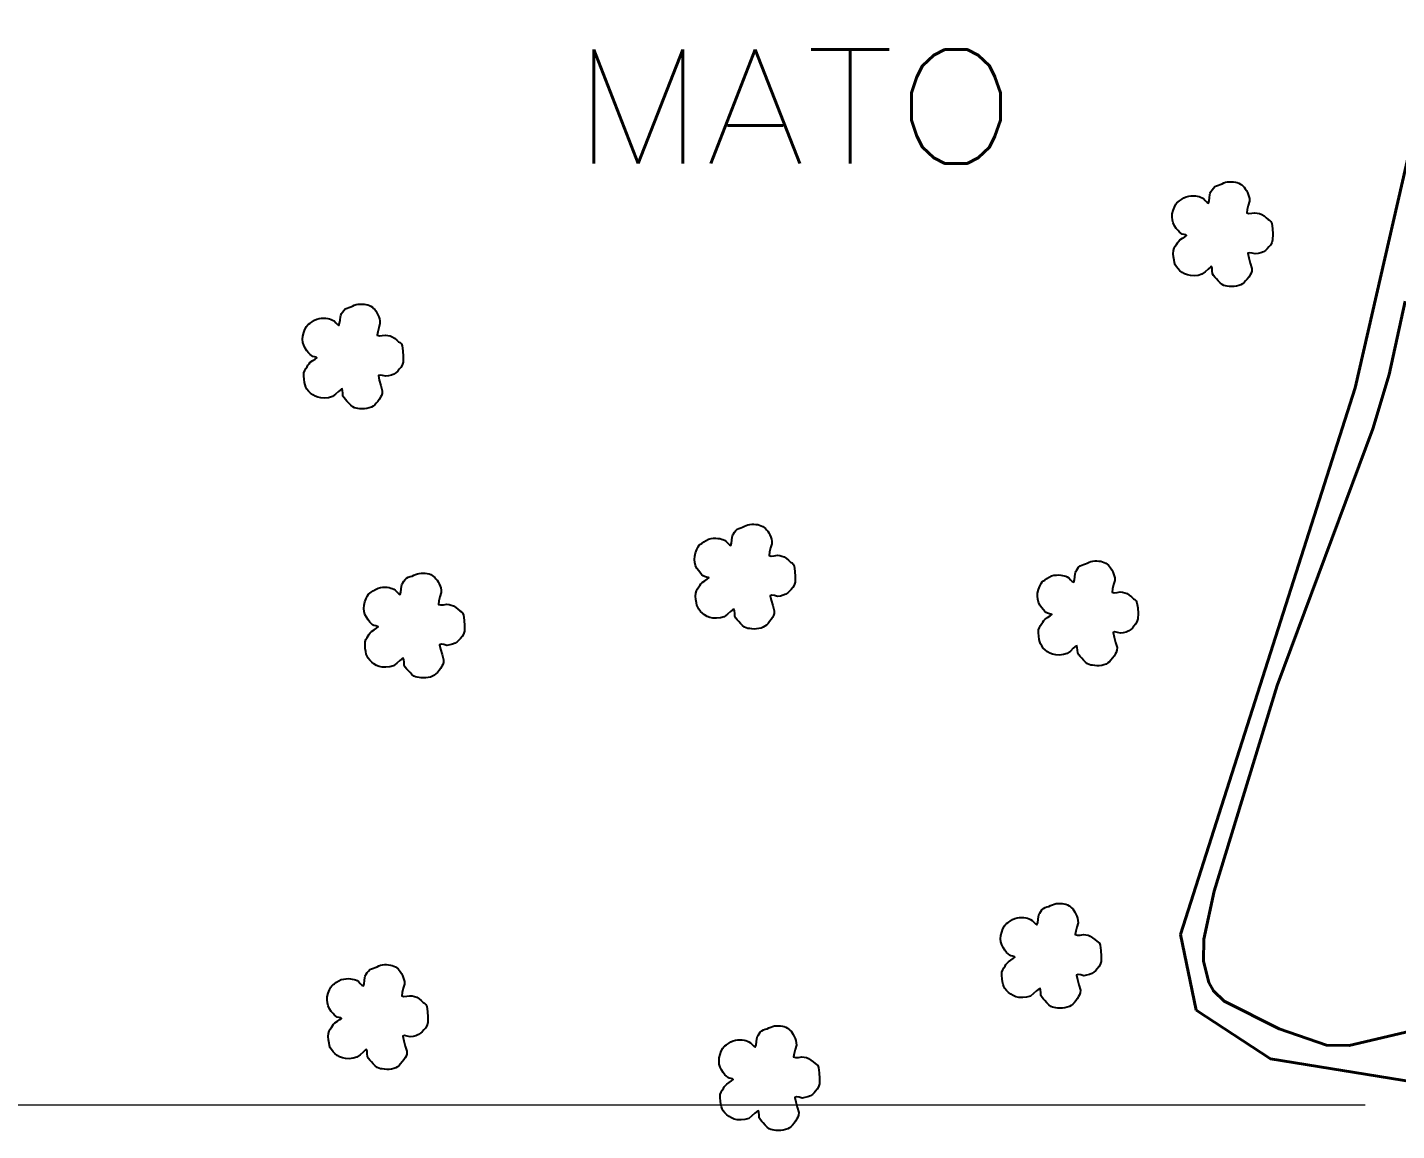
# Model space of a CAD drawing. Header units: millimetres. Extents: x 728997 to 731098, y 7795889 to 7798859.
# Drawn here: x 729520 to 729663.3, y 7796597.3 to 7796712.7 of the extents above; entities that cross this region are included whole.
import ezdxf
from ezdxf.enums import TextEntityAlignment as Align

# ---------------------------------------------------------------- set-up
doc = ezdxf.new("R2010")
doc.units = ezdxf.units.MM
doc.linetypes.add('CONTINUO', pattern=[0])
doc.linetypes.add('LIN0', pattern=[0])
for name, color, linetype, lineweight in [('0114000536', 1, 'Continuous', 40), ('0114000536003', 5, 'Continuous', 40), ('MALHA', 253, 'Continuous', 13)]:
    doc.layers.add(name, color=color, linetype=linetype, lineweight=lineweight)
for name, color, linetype in [('MATO', 3, 'Continuous'), ('TEXTO', 7, 'Continuous'), ('TG', 7, 'CONTINUO')]:
    doc.layers.add(name, color=color, linetype=linetype)
doc.styles.add('ROMANS', font='romans', dxfattribs={"height": 0.2})

# ---------------------------------------------------------------- blocks, each defined once
blk = doc.blocks.new('BLOCO142018')
at = {"layer": 'TG', "color": 94, "linetype": 'LIN0', "flags": 128}
blk.add_lwpolyline([(729699.451657, 7796717.526665), (729699.145473, 7796717.278434), (729698.833752, 7796716.995624), (729698.505024, 7796716.73196), (729698.102809, 7796716.621863), (729697.694413, 7796716.577833), (729697.302129, 7796716.593067), (729696.982741, 7796716.661978), (729696.698181, 7796716.77564), (729696.444871, 7796716.926341), (729696.209133, 7796717.104787), (729696.005068, 7796717.306034), (729695.836677, 7796717.523555), (729695.721883, 7796717.730347), (729695.640317, 7796717.95572), (729695.585535, 7796718.208505), (729695.531976, 7796718.543828), (729695.50665, 7796718.889507), (729695.517451, 7796719.219652), (729695.601485, 7796719.463657), (729695.715519, 7796719.673891), (729695.845536, 7796719.858003), (729695.942572, 7796720.025748), (729696.053762, 7796720.181094), (729696.191293, 7796720.330114), (729696.456698, 7796720.503123), (729696.705816, 7796720.663767), (729696.883831, 7796720.799937), (729696.806547, 7796720.856332), (729696.645557, 7796720.896423), (729696.443076, 7796720.940488), (729696.301745, 7796721.024575), (729696.158035, 7796721.141371), (729696.008844, 7796721.299329), (729695.822406, 7796721.532634), (729695.645775, 7796721.804711), (729695.497343, 7796722.104714), (729695.417959, 7796722.412982), (729695.386713, 7796722.734102), (729695.405152, 7796723.063843), (729695.498732, 7796723.425924), (729695.62716, 7796723.767205), (729695.77405, 7796724.062495), (729695.886345, 7796724.217736), (729696.011837, 7796724.328254), (729696.161643, 7796724.420507), (729696.37571, 7796724.576293), (729696.614709, 7796724.725228), (729696.868136, 7796724.852267), (729697.120575, 7796724.914968), (729697.370126, 7796724.946228), (729697.609975, 7796724.951548), (729697.82303, 7796724.941207), (729698.020461, 7796724.912347), (729698.203158, 7796724.866886), (729698.364799, 7796724.814735), (729698.518901, 7796724.743828), (729698.671769, 7796724.650089), (729698.858142, 7796724.446093), (729699.034557, 7796724.27363), (729699.185987, 7796724.191137), (729699.260733, 7796724.426931), (729699.307947, 7796724.742162), (729699.340111, 7796725.06786), (729699.372712, 7796725.210374), (729699.412965, 7796725.318922), (729699.471094, 7796725.418043), (729699.574165, 7796725.585367), (729699.702926, 7796725.752524), (729699.85497, 7796725.904231), (729700.034642, 7796725.989301), (729700.227713, 7796726.055294), (729700.426708, 7796726.113863), (729700.610055, 7796726.203479), (729700.79495, 7796726.288863), (729700.98449, 7796726.361558), (729701.191039, 7796726.399437), (729701.40148, 7796726.417956), (729701.611963, 7796726.418907), (729701.817271, 7796726.407853), (729702.015942, 7796726.379979), (729702.205146, 7796726.334245), (729702.37897, 7796726.266341), (729702.539986, 7796726.180947), (729702.68768, 7796726.079473), (729702.816908, 7796725.970163), (729702.93526, 7796725.842472), (729703.045698, 7796725.692688), (729703.162341, 7796725.504126), (729703.268621, 7796725.295777), (729703.359131, 7796725.073656), (729703.43198, 7796724.874934), (729703.475603, 7796724.65111), (729703.481951, 7796724.384836), (729703.355564, 7796723.947818), (729703.241369, 7796723.516865), (729703.196878, 7796723.157841), (729703.420168, 7796723.094759), (729703.722767, 7796723.116718), (729704.056765, 7796723.170968), (729704.305058, 7796723.143126), (729704.540828, 7796723.088302), (729704.768063, 7796722.999974), (729705.008779, 7796722.839878), (729705.235412, 7796722.657037), (729705.438426, 7796722.468735), (729705.594231, 7796722.38302), (729705.717887, 7796722.258335), (729705.8104, 7796722.043886), (729705.886163, 7796721.512592), (729705.922753, 7796720.922168), (729705.911135, 7796720.354037), (729705.811495, 7796720.031823), (729705.668662, 7796719.788106), (729705.496685, 7796719.597661), (729705.33725, 7796719.400645), (729705.156045, 7796719.232422), (729704.946392, 7796719.093735), (729704.671827, 7796718.985042), (729704.377803, 7796718.907584), (729704.079982, 7796718.862318), (729703.762642, 7796718.947447), (729703.496374, 7796718.993748), (729703.320382, 7796718.929243), (729703.412899, 7796718.460022), (729703.569826, 7796717.902489), (729703.726094, 7796717.351115), (729703.71402, 7796717.069563), (729703.648109, 7796716.856219), (729703.540254, 7796716.678661), (729703.407098, 7796716.450767), (729703.252216, 7796716.234088), (729703.083936, 7796716.036473), (729702.929901, 7796715.877116), (729702.764635, 7796715.74402), (729702.581978, 7796715.636528), (729702.356772, 7796715.553426), (729702.116101, 7796715.495036), (729701.868051, 7796715.461121), (729701.623082, 7796715.456567), (729701.385129, 7796715.47217), (729701.160503, 7796715.50385), (729700.976467, 7796715.525363), (729700.802657, 7796715.571416), (729700.629667, 7796715.654552), (729700.422129, 7796715.828977), (729700.216063, 7796716.034323), (729700.021529, 7796716.251887), (729699.857417, 7796716.421406), (729699.718334, 7796716.596901), (729699.60772, 7796716.790834), (729699.590903, 7796717.086366), (729699.56301, 7796717.372238), (729699.481061, 7796717.607887), (729699.481061, 7796717.607887)], dxfattribs=at)
blk = doc.blocks.new('BLOCO145770')
at = {"layer": 'TG', "color": 94, "linetype": 'LIN0', "flags": 128}
blk.add_lwpolyline([(729608.442057, 7796704.728465), (729608.135873, 7796704.480234), (729607.824152, 7796704.197424), (729607.495424, 7796703.93376), (729607.093209, 7796703.823663), (729606.684813, 7796703.779633), (729606.292529, 7796703.794867), (729605.973141, 7796703.863778), (729605.688581, 7796703.97744), (729605.435271, 7796704.128141), (729605.199533, 7796704.306587), (729604.995468, 7796704.507834), (729604.827077, 7796704.725355), (729604.712283, 7796704.932147), (729604.630717, 7796705.15752), (729604.575935, 7796705.410305), (729604.522376, 7796705.745628), (729604.49705, 7796706.091307), (729604.507851, 7796706.421452), (729604.591885, 7796706.665457), (729604.705919, 7796706.875691), (729604.835936, 7796707.059803), (729604.932972, 7796707.227548), (729605.044162, 7796707.382894), (729605.181693, 7796707.531914), (729605.447098, 7796707.704923), (729605.696216, 7796707.865567), (729605.874231, 7796708.001737), (729605.796947, 7796708.058132), (729605.635957, 7796708.098223), (729605.433476, 7796708.142288), (729605.292145, 7796708.226375), (729605.148435, 7796708.343171), (729604.999244, 7796708.501129), (729604.812806, 7796708.734434), (729604.636175, 7796709.006511), (729604.487743, 7796709.306514), (729604.408359, 7796709.614782), (729604.377113, 7796709.935902), (729604.395552, 7796710.265643), (729604.489132, 7796710.627724), (729604.61756, 7796710.969005), (729604.76445, 7796711.264295), (729604.876745, 7796711.419536), (729605.002237, 7796711.530054), (729605.152043, 7796711.622307), (729605.36611, 7796711.778093), (729605.605109, 7796711.927028), (729605.858536, 7796712.054067), (729606.110975, 7796712.116768), (729606.360526, 7796712.148028), (729606.600375, 7796712.153348), (729606.81343, 7796712.143007), (729607.010861, 7796712.114147), (729607.193558, 7796712.068686), (729607.355199, 7796712.016535), (729607.509301, 7796711.945628), (729607.662169, 7796711.851889), (729607.848542, 7796711.647893), (729608.024957, 7796711.47543), (729608.176387, 7796711.392937), (729608.251133, 7796711.628731), (729608.298347, 7796711.943962), (729608.330511, 7796712.26966), (729608.363112, 7796712.412174), (729608.403365, 7796712.520722), (729608.461494, 7796712.619843), (729608.564565, 7796712.787167), (729608.693326, 7796712.954324), (729608.84537, 7796713.106031), (729609.025042, 7796713.191101), (729609.218113, 7796713.257094), (729609.417108, 7796713.315663), (729609.600455, 7796713.405279), (729609.78535, 7796713.490663), (729609.97489, 7796713.563358), (729610.181439, 7796713.601237), (729610.39188, 7796713.619756), (729610.602363, 7796713.620707), (729610.807671, 7796713.609653), (729611.006342, 7796713.581779), (729611.195546, 7796713.536045), (729611.36937, 7796713.468141), (729611.530386, 7796713.382747), (729611.67808, 7796713.281273), (729611.807308, 7796713.171963), (729611.92566, 7796713.044272), (729612.036098, 7796712.894488), (729612.152741, 7796712.705926), (729612.259021, 7796712.497577), (729612.349531, 7796712.275456), (729612.42238, 7796712.076734), (729612.466003, 7796711.85291), (729612.472351, 7796711.586636), (729612.345964, 7796711.149618), (729612.231769, 7796710.718665), (729612.187278, 7796710.359641), (729612.410568, 7796710.296559), (729612.713167, 7796710.318518), (729613.047165, 7796710.372768), (729613.295458, 7796710.344926), (729613.531228, 7796710.290102), (729613.758463, 7796710.201774), (729613.999179, 7796710.041678), (729614.225812, 7796709.858837), (729614.428826, 7796709.670535), (729614.584631, 7796709.58482), (729614.708287, 7796709.460135), (729614.8008, 7796709.245686), (729614.876563, 7796708.714392), (729614.913153, 7796708.123968), (729614.901535, 7796707.555837), (729614.801895, 7796707.233623), (729614.659062, 7796706.989906), (729614.487085, 7796706.799461), (729614.32765, 7796706.602445), (729614.146445, 7796706.434222), (729613.936792, 7796706.295535), (729613.662227, 7796706.186842), (729613.368203, 7796706.109384), (729613.070382, 7796706.064118), (729612.753042, 7796706.149247), (729612.486774, 7796706.195548), (729612.310782, 7796706.131043), (729612.403299, 7796705.661822), (729612.560226, 7796705.104289), (729612.716494, 7796704.552915), (729612.70442, 7796704.271363), (729612.638509, 7796704.058019), (729612.530654, 7796703.880461), (729612.397498, 7796703.652567), (729612.242616, 7796703.435888), (729612.074336, 7796703.238273), (729611.920301, 7796703.078916), (729611.755035, 7796702.94582), (729611.572378, 7796702.838328), (729611.347172, 7796702.755226), (729611.106501, 7796702.696836), (729610.858451, 7796702.662921), (729610.613482, 7796702.658367), (729610.375529, 7796702.67397), (729610.150903, 7796702.70565), (729609.966867, 7796702.727163), (729609.793057, 7796702.773216), (729609.620067, 7796702.856352), (729609.412529, 7796703.030777), (729609.206463, 7796703.236123), (729609.011929, 7796703.453687), (729608.847817, 7796703.623206), (729608.708734, 7796703.798701), (729608.59812, 7796703.992634), (729608.581303, 7796704.288166), (729608.55341, 7796704.574038), (729608.471461, 7796704.809687), (729608.471461, 7796704.809687)], dxfattribs=at)
blk = doc.blocks.new('BLOCO146708')
at = {"layer": 'TG', "color": 94, "linetype": 'LIN0', "flags": 128}
blk.add_lwpolyline([(729614.851157, 7796676.572465), (729614.544973, 7796676.324234), (729614.233252, 7796676.041424), (729613.904524, 7796675.77776), (729613.502309, 7796675.667663), (729613.093913, 7796675.623633), (729612.701629, 7796675.638867), (729612.382241, 7796675.707778), (729612.097681, 7796675.82144), (729611.844371, 7796675.972141), (729611.608633, 7796676.150587), (729611.404568, 7796676.351834), (729611.236177, 7796676.569355), (729611.121383, 7796676.776147), (729611.039817, 7796677.00152), (729610.985035, 7796677.254305), (729610.931476, 7796677.589628), (729610.90615, 7796677.935307), (729610.916951, 7796678.265452), (729611.000985, 7796678.509457), (729611.115019, 7796678.719691), (729611.245036, 7796678.903803), (729611.342072, 7796679.071548), (729611.453262, 7796679.226894), (729611.590793, 7796679.375914), (729611.856198, 7796679.548923), (729612.105316, 7796679.709567), (729612.283331, 7796679.845737), (729612.206047, 7796679.902132), (729612.045057, 7796679.942223), (729611.842576, 7796679.986288), (729611.701245, 7796680.070375), (729611.557535, 7796680.187171), (729611.408344, 7796680.345129), (729611.221906, 7796680.578434), (729611.045275, 7796680.850511), (729610.896843, 7796681.150514), (729610.817459, 7796681.458782), (729610.786213, 7796681.779902), (729610.804652, 7796682.109643), (729610.898232, 7796682.471724), (729611.02666, 7796682.813005), (729611.17355, 7796683.108295), (729611.285845, 7796683.263536), (729611.411337, 7796683.374054), (729611.561143, 7796683.466307), (729611.77521, 7796683.622093), (729612.014209, 7796683.771028), (729612.267636, 7796683.898067), (729612.520075, 7796683.960768), (729612.769626, 7796683.992028), (729613.009475, 7796683.997348), (729613.22253, 7796683.987007), (729613.419961, 7796683.958147), (729613.602658, 7796683.912686), (729613.764299, 7796683.860535), (729613.918401, 7796683.789628), (729614.071269, 7796683.695889), (729614.257642, 7796683.491893), (729614.434057, 7796683.31943), (729614.585487, 7796683.236937), (729614.660233, 7796683.472731), (729614.707447, 7796683.787962), (729614.739611, 7796684.11366), (729614.772212, 7796684.256174), (729614.812465, 7796684.364722), (729614.870594, 7796684.463843), (729614.973665, 7796684.631167), (729615.102426, 7796684.798324), (729615.25447, 7796684.950031), (729615.434142, 7796685.035101), (729615.627213, 7796685.101094), (729615.826208, 7796685.159663), (729616.009555, 7796685.249279), (729616.19445, 7796685.334663), (729616.38399, 7796685.407358), (729616.590539, 7796685.445237), (729616.80098, 7796685.463756), (729617.011463, 7796685.464707), (729617.216771, 7796685.453653), (729617.415442, 7796685.425779), (729617.604646, 7796685.380045), (729617.77847, 7796685.312141), (729617.939486, 7796685.226747), (729618.08718, 7796685.125273), (729618.216408, 7796685.015963), (729618.33476, 7796684.888272), (729618.445198, 7796684.738488), (729618.561841, 7796684.549926), (729618.668121, 7796684.341577), (729618.758631, 7796684.119456), (729618.83148, 7796683.920734), (729618.875103, 7796683.69691), (729618.881451, 7796683.430636), (729618.755064, 7796682.993618), (729618.640869, 7796682.562665), (729618.596378, 7796682.203641), (729618.819668, 7796682.140559), (729619.122267, 7796682.162518), (729619.456265, 7796682.216768), (729619.704558, 7796682.188926), (729619.940328, 7796682.134102), (729620.167563, 7796682.045774), (729620.408279, 7796681.885678), (729620.634912, 7796681.702837), (729620.837926, 7796681.514535), (729620.993731, 7796681.42882), (729621.117387, 7796681.304135), (729621.2099, 7796681.089686), (729621.285663, 7796680.558392), (729621.322253, 7796679.967968), (729621.310635, 7796679.399837), (729621.210995, 7796679.077623), (729621.068162, 7796678.833906), (729620.896185, 7796678.643461), (729620.73675, 7796678.446445), (729620.555545, 7796678.278222), (729620.345892, 7796678.139535), (729620.071327, 7796678.030842), (729619.777303, 7796677.953384), (729619.479482, 7796677.908118), (729619.162142, 7796677.993247), (729618.895874, 7796678.039548), (729618.719882, 7796677.975043), (729618.812399, 7796677.505822), (729618.969326, 7796676.948289), (729619.125594, 7796676.396915), (729619.11352, 7796676.115363), (729619.047609, 7796675.902019), (729618.939754, 7796675.724461), (729618.806598, 7796675.496567), (729618.651716, 7796675.279888), (729618.483436, 7796675.082273), (729618.329401, 7796674.922916), (729618.164135, 7796674.78982), (729617.981478, 7796674.682328), (729617.756272, 7796674.599226), (729617.515601, 7796674.540836), (729617.267551, 7796674.506921), (729617.022582, 7796674.502367), (729616.784629, 7796674.51797), (729616.560003, 7796674.54965), (729616.375967, 7796674.571163), (729616.202157, 7796674.617216), (729616.029167, 7796674.700352), (729615.821629, 7796674.874777), (729615.615563, 7796675.080123), (729615.421029, 7796675.297687), (729615.256917, 7796675.467206), (729615.117834, 7796675.642701), (729615.00722, 7796675.836634), (729614.990403, 7796676.132166), (729614.96251, 7796676.418038), (729614.880561, 7796676.653687), (729614.880561, 7796676.653687)], dxfattribs=at)
blk = doc.blocks.new('BLOCO147646')
at = {"layer": 'TG', "color": 94, "linetype": 'LIN0', "flags": 128}
blk.add_lwpolyline([(729652.024157, 7796629.219165), (729651.717973, 7796628.970934), (729651.406252, 7796628.688124), (729651.077524, 7796628.42446), (729650.675309, 7796628.314363), (729650.266913, 7796628.270333), (729649.874629, 7796628.285567), (729649.555241, 7796628.354478), (729649.270681, 7796628.46814), (729649.017371, 7796628.618841), (729648.781633, 7796628.797287), (729648.577568, 7796628.998534), (729648.409177, 7796629.216055), (729648.294383, 7796629.422847), (729648.212817, 7796629.64822), (729648.158035, 7796629.901005), (729648.104476, 7796630.236328), (729648.07915, 7796630.582007), (729648.089951, 7796630.912152), (729648.173985, 7796631.156157), (729648.288019, 7796631.366391), (729648.418036, 7796631.550503), (729648.515072, 7796631.718248), (729648.626262, 7796631.873594), (729648.763793, 7796632.022614), (729649.029198, 7796632.195623), (729649.278316, 7796632.356267), (729649.456331, 7796632.492437), (729649.379047, 7796632.548832), (729649.218057, 7796632.588923), (729649.015576, 7796632.632988), (729648.874245, 7796632.717075), (729648.730535, 7796632.833871), (729648.581344, 7796632.991829), (729648.394906, 7796633.225134), (729648.218275, 7796633.497211), (729648.069843, 7796633.797214), (729647.990459, 7796634.105482), (729647.959213, 7796634.426602), (729647.977652, 7796634.756343), (729648.071232, 7796635.118424), (729648.19966, 7796635.459705), (729648.34655, 7796635.754995), (729648.458845, 7796635.910236), (729648.584337, 7796636.020754), (729648.734143, 7796636.113007), (729648.94821, 7796636.268793), (729649.187209, 7796636.417728), (729649.440636, 7796636.544767), (729649.693075, 7796636.607468), (729649.942626, 7796636.638728), (729650.182475, 7796636.644048), (729650.39553, 7796636.633707), (729650.592961, 7796636.604847), (729650.775658, 7796636.559386), (729650.937299, 7796636.507235), (729651.091401, 7796636.436328), (729651.244269, 7796636.342589), (729651.430642, 7796636.138593), (729651.607057, 7796635.96613), (729651.758487, 7796635.883637), (729651.833233, 7796636.119431), (729651.880447, 7796636.434662), (729651.912611, 7796636.76036), (729651.945212, 7796636.902874), (729651.985465, 7796637.011422), (729652.043594, 7796637.110543), (729652.146665, 7796637.277867), (729652.275426, 7796637.445024), (729652.42747, 7796637.596731), (729652.607142, 7796637.681801), (729652.800213, 7796637.747794), (729652.999208, 7796637.806363), (729653.182555, 7796637.895979), (729653.36745, 7796637.981363), (729653.55699, 7796638.054058), (729653.763539, 7796638.091937), (729653.97398, 7796638.110456), (729654.184463, 7796638.111407), (729654.389771, 7796638.100353), (729654.588442, 7796638.072479), (729654.777646, 7796638.026745), (729654.95147, 7796637.958841), (729655.112486, 7796637.873447), (729655.26018, 7796637.771973), (729655.389408, 7796637.662663), (729655.50776, 7796637.534972), (729655.618198, 7796637.385188), (729655.734841, 7796637.196626), (729655.841121, 7796636.988277), (729655.931631, 7796636.766156), (729656.00448, 7796636.567434), (729656.048103, 7796636.34361), (729656.054451, 7796636.077336), (729655.928064, 7796635.640318), (729655.813869, 7796635.209365), (729655.769378, 7796634.850341), (729655.992668, 7796634.787259), (729656.295267, 7796634.809218), (729656.629265, 7796634.863468), (729656.877558, 7796634.835626), (729657.113328, 7796634.780802), (729657.340563, 7796634.692474), (729657.581279, 7796634.532378), (729657.807912, 7796634.349537), (729658.010926, 7796634.161235), (729658.166731, 7796634.07552), (729658.290387, 7796633.950835), (729658.3829, 7796633.736386), (729658.458663, 7796633.205092), (729658.495253, 7796632.614668), (729658.483635, 7796632.046537), (729658.383995, 7796631.724323), (729658.241162, 7796631.480606), (729658.069185, 7796631.290161), (729657.90975, 7796631.093145), (729657.728545, 7796630.924922), (729657.518892, 7796630.786235), (729657.244327, 7796630.677542), (729656.950303, 7796630.600084), (729656.652482, 7796630.554818), (729656.335142, 7796630.639947), (729656.068874, 7796630.686248), (729655.892882, 7796630.621743), (729655.985399, 7796630.152522), (729656.142326, 7796629.594989), (729656.298594, 7796629.043615), (729656.28652, 7796628.762063), (729656.220609, 7796628.548719), (729656.112754, 7796628.371161), (729655.979598, 7796628.143267), (729655.824716, 7796627.926588), (729655.656436, 7796627.728973), (729655.502401, 7796627.569616), (729655.337135, 7796627.43652), (729655.154478, 7796627.329028), (729654.929272, 7796627.245926), (729654.688601, 7796627.187536), (729654.440551, 7796627.153621), (729654.195582, 7796627.149067), (729653.957629, 7796627.16467), (729653.733003, 7796627.19635), (729653.548967, 7796627.217863), (729653.375157, 7796627.263916), (729653.202167, 7796627.347052), (729652.994629, 7796627.521477), (729652.788563, 7796627.726823), (729652.594029, 7796627.944387), (729652.429917, 7796628.113906), (729652.290834, 7796628.289401), (729652.18022, 7796628.483334), (729652.163403, 7796628.778866), (729652.13551, 7796629.064738), (729652.053561, 7796629.300387), (729652.053561, 7796629.300387)], dxfattribs=at)
blk = doc.blocks.new('BLOCO148584')
at = {"layer": 'TG', "color": 94, "linetype": 'LIN0', "flags": 128}
blk.add_lwpolyline([(729611.005757, 7796635.618265), (729610.699573, 7796635.370034), (729610.387852, 7796635.087224), (729610.059124, 7796634.82356), (729609.656909, 7796634.713463), (729609.248513, 7796634.669433), (729608.856229, 7796634.684667), (729608.536841, 7796634.753578), (729608.252281, 7796634.86724), (729607.998971, 7796635.017941), (729607.763233, 7796635.196387), (729607.559168, 7796635.397634), (729607.390777, 7796635.615155), (729607.275983, 7796635.821947), (729607.194417, 7796636.04732), (729607.139635, 7796636.300105), (729607.086076, 7796636.635428), (729607.06075, 7796636.981107), (729607.071551, 7796637.311252), (729607.155585, 7796637.555257), (729607.269619, 7796637.765491), (729607.399636, 7796637.949603), (729607.496672, 7796638.117348), (729607.607862, 7796638.272694), (729607.745393, 7796638.421714), (729608.010798, 7796638.594723), (729608.259916, 7796638.755367), (729608.437931, 7796638.891537), (729608.360647, 7796638.947932), (729608.199657, 7796638.988023), (729607.997176, 7796639.032088), (729607.855845, 7796639.116175), (729607.712135, 7796639.232971), (729607.562944, 7796639.390929), (729607.376506, 7796639.624234), (729607.199875, 7796639.896311), (729607.051443, 7796640.196314), (729606.972059, 7796640.504582), (729606.940813, 7796640.825702), (729606.959252, 7796641.155443), (729607.052832, 7796641.517524), (729607.18126, 7796641.858805), (729607.32815, 7796642.154095), (729607.440445, 7796642.309336), (729607.565937, 7796642.419854), (729607.715743, 7796642.512107), (729607.92981, 7796642.667893), (729608.168809, 7796642.816828), (729608.422236, 7796642.943867), (729608.674675, 7796643.006568), (729608.924226, 7796643.037828), (729609.164075, 7796643.043148), (729609.37713, 7796643.032807), (729609.574561, 7796643.003947), (729609.757258, 7796642.958486), (729609.918899, 7796642.906335), (729610.073001, 7796642.835428), (729610.225869, 7796642.741689), (729610.412242, 7796642.537693), (729610.588657, 7796642.36523), (729610.740087, 7796642.282737), (729610.814833, 7796642.518531), (729610.862047, 7796642.833762), (729610.894211, 7796643.15946), (729610.926812, 7796643.301974), (729610.967065, 7796643.410522), (729611.025194, 7796643.509643), (729611.128265, 7796643.676967), (729611.257026, 7796643.844124), (729611.40907, 7796643.995831), (729611.588742, 7796644.080901), (729611.781813, 7796644.146894), (729611.980808, 7796644.205463), (729612.164155, 7796644.295079), (729612.34905, 7796644.380463), (729612.53859, 7796644.453158), (729612.745139, 7796644.491037), (729612.95558, 7796644.509556), (729613.166063, 7796644.510507), (729613.371371, 7796644.499453), (729613.570042, 7796644.471579), (729613.759246, 7796644.425845), (729613.93307, 7796644.357941), (729614.094086, 7796644.272547), (729614.24178, 7796644.171073), (729614.371008, 7796644.061763), (729614.48936, 7796643.934072), (729614.599798, 7796643.784288), (729614.716441, 7796643.595726), (729614.822721, 7796643.387377), (729614.913231, 7796643.165256), (729614.98608, 7796642.966534), (729615.029703, 7796642.74271), (729615.036051, 7796642.476436), (729614.909664, 7796642.039418), (729614.795469, 7796641.608465), (729614.750978, 7796641.249441), (729614.974268, 7796641.186359), (729615.276867, 7796641.208318), (729615.610865, 7796641.262568), (729615.859158, 7796641.234726), (729616.094928, 7796641.179902), (729616.322163, 7796641.091574), (729616.562879, 7796640.931478), (729616.789512, 7796640.748637), (729616.992526, 7796640.560335), (729617.148331, 7796640.47462), (729617.271987, 7796640.349935), (729617.3645, 7796640.135486), (729617.440263, 7796639.604192), (729617.476853, 7796639.013768), (729617.465235, 7796638.445637), (729617.365595, 7796638.123423), (729617.222762, 7796637.879706), (729617.050785, 7796637.689261), (729616.89135, 7796637.492245), (729616.710145, 7796637.324022), (729616.500492, 7796637.185335), (729616.225927, 7796637.076642), (729615.931903, 7796636.999184), (729615.634082, 7796636.953918), (729615.316742, 7796637.039047), (729615.050474, 7796637.085348), (729614.874482, 7796637.020843), (729614.966999, 7796636.551622), (729615.123926, 7796635.994089), (729615.280194, 7796635.442715), (729615.26812, 7796635.161163), (729615.202209, 7796634.947819), (729615.094354, 7796634.770261), (729614.961198, 7796634.542367), (729614.806316, 7796634.325688), (729614.638036, 7796634.128073), (729614.484001, 7796633.968716), (729614.318735, 7796633.83562), (729614.136078, 7796633.728128), (729613.910872, 7796633.645026), (729613.670201, 7796633.586636), (729613.422151, 7796633.552721), (729613.177182, 7796633.548167), (729612.939229, 7796633.56377), (729612.714603, 7796633.59545), (729612.530567, 7796633.616963), (729612.356757, 7796633.663016), (729612.183767, 7796633.746152), (729611.976229, 7796633.920577), (729611.770163, 7796634.125923), (729611.575629, 7796634.343487), (729611.411517, 7796634.513006), (729611.272434, 7796634.688501), (729611.16182, 7796634.882434), (729611.145003, 7796635.177966), (729611.11711, 7796635.463838), (729611.035161, 7796635.699487), (729611.035161, 7796635.699487)], dxfattribs=at)
blk = doc.blocks.new('BLOCO149522')
at = {"layer": 'TG', "color": 94, "linetype": 'LIN0', "flags": 128}
blk.add_lwpolyline([(729681.506157, 7796642.017365), (729681.199973, 7796641.769134), (729680.888252, 7796641.486324), (729680.559524, 7796641.22266), (729680.157309, 7796641.112563), (729679.748913, 7796641.068533), (729679.356629, 7796641.083767), (729679.037241, 7796641.152678), (729678.752681, 7796641.26634), (729678.499371, 7796641.417041), (729678.263633, 7796641.595487), (729678.059568, 7796641.796734), (729677.891177, 7796642.014255), (729677.776383, 7796642.221047), (729677.694817, 7796642.44642), (729677.640035, 7796642.699205), (729677.586476, 7796643.034528), (729677.56115, 7796643.380207), (729677.571951, 7796643.710352), (729677.655985, 7796643.954357), (729677.770019, 7796644.164591), (729677.900036, 7796644.348703), (729677.997072, 7796644.516448), (729678.108262, 7796644.671794), (729678.245793, 7796644.820814), (729678.511198, 7796644.993823), (729678.760316, 7796645.154467), (729678.938331, 7796645.290637), (729678.861047, 7796645.347032), (729678.700057, 7796645.387123), (729678.497576, 7796645.431188), (729678.356245, 7796645.515275), (729678.212535, 7796645.632071), (729678.063344, 7796645.790029), (729677.876906, 7796646.023334), (729677.700275, 7796646.295411), (729677.551843, 7796646.595414), (729677.472459, 7796646.903682), (729677.441213, 7796647.224802), (729677.459652, 7796647.554543), (729677.553232, 7796647.916624), (729677.68166, 7796648.257905), (729677.82855, 7796648.553195), (729677.940845, 7796648.708436), (729678.066337, 7796648.818954), (729678.216143, 7796648.911207), (729678.43021, 7796649.066993), (729678.669209, 7796649.215928), (729678.922636, 7796649.342967), (729679.175075, 7796649.405668), (729679.424626, 7796649.436928), (729679.664475, 7796649.442248), (729679.87753, 7796649.431907), (729680.074961, 7796649.403047), (729680.257658, 7796649.357586), (729680.419299, 7796649.305435), (729680.573401, 7796649.234528), (729680.726269, 7796649.140789), (729680.912642, 7796648.936793), (729681.089057, 7796648.76433), (729681.240487, 7796648.681837), (729681.315233, 7796648.917631), (729681.362447, 7796649.232862), (729681.394611, 7796649.55856), (729681.427212, 7796649.701074), (729681.467465, 7796649.809622), (729681.525594, 7796649.908743), (729681.628665, 7796650.076067), (729681.757426, 7796650.243224), (729681.90947, 7796650.394931), (729682.089142, 7796650.480001), (729682.282213, 7796650.545994), (729682.481208, 7796650.604563), (729682.664555, 7796650.694179), (729682.84945, 7796650.779563), (729683.03899, 7796650.852258), (729683.245539, 7796650.890137), (729683.45598, 7796650.908656), (729683.666463, 7796650.909607), (729683.871771, 7796650.898553), (729684.070442, 7796650.870679), (729684.259646, 7796650.824945), (729684.43347, 7796650.757041), (729684.594486, 7796650.671647), (729684.74218, 7796650.570173), (729684.871408, 7796650.460863), (729684.98976, 7796650.333172), (729685.100198, 7796650.183388), (729685.216841, 7796649.994826), (729685.323121, 7796649.786477), (729685.413631, 7796649.564356), (729685.48648, 7796649.365634), (729685.530103, 7796649.14181), (729685.536451, 7796648.875536), (729685.410064, 7796648.438518), (729685.295869, 7796648.007565), (729685.251378, 7796647.648541), (729685.474668, 7796647.585459), (729685.777267, 7796647.607418), (729686.111265, 7796647.661668), (729686.359558, 7796647.633826), (729686.595328, 7796647.579002), (729686.822563, 7796647.490674), (729687.063279, 7796647.330578), (729687.289912, 7796647.147737), (729687.492926, 7796646.959435), (729687.648731, 7796646.87372), (729687.772387, 7796646.749035), (729687.8649, 7796646.534586), (729687.940663, 7796646.003292), (729687.977253, 7796645.412868), (729687.965635, 7796644.844737), (729687.865995, 7796644.522523), (729687.723162, 7796644.278806), (729687.551185, 7796644.088361), (729687.39175, 7796643.891345), (729687.210545, 7796643.723122), (729687.000892, 7796643.584435), (729686.726327, 7796643.475742), (729686.432303, 7796643.398284), (729686.134482, 7796643.353018), (729685.817142, 7796643.438147), (729685.550874, 7796643.484448), (729685.374882, 7796643.419943), (729685.467399, 7796642.950722), (729685.624326, 7796642.393189), (729685.780594, 7796641.841815), (729685.76852, 7796641.560263), (729685.702609, 7796641.346919), (729685.594754, 7796641.169361), (729685.461598, 7796640.941467), (729685.306716, 7796640.724788), (729685.138436, 7796640.527173), (729684.984401, 7796640.367816), (729684.819135, 7796640.23472), (729684.636478, 7796640.127228), (729684.411272, 7796640.044126), (729684.170601, 7796639.985736), (729683.922551, 7796639.951821), (729683.677582, 7796639.947267), (729683.439629, 7796639.96287), (729683.215003, 7796639.99455), (729683.030967, 7796640.016063), (729682.857157, 7796640.062116), (729682.684167, 7796640.145252), (729682.476629, 7796640.319677), (729682.270563, 7796640.525023), (729682.076029, 7796640.742587), (729681.911917, 7796640.912106), (729681.772834, 7796641.087601), (729681.66222, 7796641.281534), (729681.645403, 7796641.577066), (729681.61751, 7796641.862938), (729681.535561, 7796642.098587), (729681.535561, 7796642.098587)], dxfattribs=at)
blk = doc.blocks.new('BLOCO150460')
at = {"layer": 'TG', "color": 94, "linetype": 'LIN0', "flags": 128}
blk.add_lwpolyline([(729685.351557, 7796677.852265), (729685.045373, 7796677.604034), (729684.733652, 7796677.321224), (729684.404924, 7796677.05756), (729684.002709, 7796676.947463), (729683.594313, 7796676.903433), (729683.202029, 7796676.918667), (729682.882641, 7796676.987578), (729682.598081, 7796677.10124), (729682.344771, 7796677.251941), (729682.109033, 7796677.430387), (729681.904968, 7796677.631634), (729681.736577, 7796677.849155), (729681.621783, 7796678.055947), (729681.540217, 7796678.28132), (729681.485435, 7796678.534105), (729681.431876, 7796678.869428), (729681.40655, 7796679.215107), (729681.417351, 7796679.545252), (729681.501385, 7796679.789257), (729681.615419, 7796679.999491), (729681.745436, 7796680.183603), (729681.842472, 7796680.351348), (729681.953662, 7796680.506694), (729682.091193, 7796680.655714), (729682.356598, 7796680.828723), (729682.605716, 7796680.989367), (729682.783731, 7796681.125537), (729682.706447, 7796681.181932), (729682.545457, 7796681.222023), (729682.342976, 7796681.266088), (729682.201645, 7796681.350175), (729682.057935, 7796681.466971), (729681.908744, 7796681.624929), (729681.722306, 7796681.858234), (729681.545675, 7796682.130311), (729681.397243, 7796682.430314), (729681.317859, 7796682.738582), (729681.286613, 7796683.059702), (729681.305052, 7796683.389443), (729681.398632, 7796683.751524), (729681.52706, 7796684.092805), (729681.67395, 7796684.388095), (729681.786245, 7796684.543336), (729681.911737, 7796684.653854), (729682.061543, 7796684.746107), (729682.27561, 7796684.901893), (729682.514609, 7796685.050828), (729682.768036, 7796685.177867), (729683.020475, 7796685.240568), (729683.270026, 7796685.271828), (729683.509875, 7796685.277148), (729683.72293, 7796685.266807), (729683.920361, 7796685.237947), (729684.103058, 7796685.192486), (729684.264699, 7796685.140335), (729684.418801, 7796685.069428), (729684.571669, 7796684.975689), (729684.758042, 7796684.771693), (729684.934457, 7796684.59923), (729685.085887, 7796684.516737), (729685.160633, 7796684.752531), (729685.207847, 7796685.067762), (729685.240011, 7796685.39346), (729685.272612, 7796685.535974), (729685.312865, 7796685.644522), (729685.370994, 7796685.743643), (729685.474065, 7796685.910967), (729685.602826, 7796686.078124), (729685.75487, 7796686.229831), (729685.934542, 7796686.314901), (729686.127613, 7796686.380894), (729686.326608, 7796686.439463), (729686.509955, 7796686.529079), (729686.69485, 7796686.614463), (729686.88439, 7796686.687158), (729687.090939, 7796686.725037), (729687.30138, 7796686.743556), (729687.511863, 7796686.744507), (729687.717171, 7796686.733453), (729687.915842, 7796686.705579), (729688.105046, 7796686.659845), (729688.27887, 7796686.591941), (729688.439886, 7796686.506547), (729688.58758, 7796686.405073), (729688.716808, 7796686.295763), (729688.83516, 7796686.168072), (729688.945598, 7796686.018288), (729689.062241, 7796685.829726), (729689.168521, 7796685.621377), (729689.259031, 7796685.399256), (729689.33188, 7796685.200534), (729689.375503, 7796684.97671), (729689.381851, 7796684.710436), (729689.255464, 7796684.273418), (729689.141269, 7796683.842465), (729689.096778, 7796683.483441), (729689.320068, 7796683.420359), (729689.622667, 7796683.442318), (729689.956665, 7796683.496568), (729690.204958, 7796683.468726), (729690.440728, 7796683.413902), (729690.667963, 7796683.325574), (729690.908679, 7796683.165478), (729691.135312, 7796682.982637), (729691.338326, 7796682.794335), (729691.494131, 7796682.70862), (729691.617787, 7796682.583935), (729691.7103, 7796682.369486), (729691.786063, 7796681.838192), (729691.822653, 7796681.247768), (729691.811035, 7796680.679637), (729691.711395, 7796680.357423), (729691.568562, 7796680.113706), (729691.396585, 7796679.923261), (729691.23715, 7796679.726245), (729691.055945, 7796679.558022), (729690.846292, 7796679.419335), (729690.571727, 7796679.310642), (729690.277703, 7796679.233184), (729689.979882, 7796679.187918), (729689.662542, 7796679.273047), (729689.396274, 7796679.319348), (729689.220282, 7796679.254843), (729689.312799, 7796678.785622), (729689.469726, 7796678.228089), (729689.625994, 7796677.676715), (729689.61392, 7796677.395163), (729689.548009, 7796677.181819), (729689.440154, 7796677.004261), (729689.306998, 7796676.776367), (729689.152116, 7796676.559688), (729688.983836, 7796676.362073), (729688.829801, 7796676.202716), (729688.664535, 7796676.06962), (729688.481878, 7796675.962128), (729688.256672, 7796675.879026), (729688.016001, 7796675.820636), (729687.767951, 7796675.786721), (729687.522982, 7796675.782167), (729687.285029, 7796675.79777), (729687.060403, 7796675.82945), (729686.876367, 7796675.850963), (729686.702557, 7796675.897016), (729686.529567, 7796675.980152), (729686.322029, 7796676.154577), (729686.115963, 7796676.359923), (729685.921429, 7796676.577487), (729685.757317, 7796676.747006), (729685.618234, 7796676.922501), (729685.50762, 7796677.116434), (729685.490803, 7796677.411966), (729685.46291, 7796677.697838), (729685.380961, 7796677.933487), (729685.380961, 7796677.933487)], dxfattribs=at)
blk = doc.blocks.new('BLOCO151398')
at = {"layer": 'TG', "color": 94, "linetype": 'LIN0', "flags": 128}
blk.add_lwpolyline([(729649.460457, 7796681.691765), (729649.154273, 7796681.443534), (729648.842552, 7796681.160724), (729648.513824, 7796680.89706), (729648.111609, 7796680.786963), (729647.703213, 7796680.742933), (729647.310929, 7796680.758167), (729646.991541, 7796680.827078), (729646.706981, 7796680.94074), (729646.453671, 7796681.091441), (729646.217933, 7796681.269887), (729646.013868, 7796681.471134), (729645.845477, 7796681.688655), (729645.730683, 7796681.895447), (729645.649117, 7796682.12082), (729645.594335, 7796682.373605), (729645.540776, 7796682.708928), (729645.51545, 7796683.054607), (729645.526251, 7796683.384752), (729645.610285, 7796683.628757), (729645.724319, 7796683.838991), (729645.854336, 7796684.023103), (729645.951372, 7796684.190848), (729646.062562, 7796684.346194), (729646.200093, 7796684.495214), (729646.465498, 7796684.668223), (729646.714616, 7796684.828867), (729646.892631, 7796684.965037), (729646.815347, 7796685.021432), (729646.654357, 7796685.061523), (729646.451876, 7796685.105588), (729646.310545, 7796685.189675), (729646.166835, 7796685.306471), (729646.017644, 7796685.464429), (729645.831206, 7796685.697734), (729645.654575, 7796685.969811), (729645.506143, 7796686.269814), (729645.426759, 7796686.578082), (729645.395513, 7796686.899202), (729645.413952, 7796687.228943), (729645.507532, 7796687.591024), (729645.63596, 7796687.932305), (729645.78285, 7796688.227595), (729645.895145, 7796688.382836), (729646.020637, 7796688.493354), (729646.170443, 7796688.585607), (729646.38451, 7796688.741393), (729646.623509, 7796688.890328), (729646.876936, 7796689.017367), (729647.129375, 7796689.080068), (729647.378926, 7796689.111328), (729647.618775, 7796689.116648), (729647.83183, 7796689.106307), (729648.029261, 7796689.077447), (729648.211958, 7796689.031986), (729648.373599, 7796688.979835), (729648.527701, 7796688.908928), (729648.680569, 7796688.815189), (729648.866942, 7796688.611193), (729649.043357, 7796688.43873), (729649.194787, 7796688.356237), (729649.269533, 7796688.592031), (729649.316747, 7796688.907262), (729649.348911, 7796689.23296), (729649.381512, 7796689.375474), (729649.421765, 7796689.484022), (729649.479894, 7796689.583143), (729649.582965, 7796689.750467), (729649.711726, 7796689.917624), (729649.86377, 7796690.069331), (729650.043442, 7796690.154401), (729650.236513, 7796690.220394), (729650.435508, 7796690.278963), (729650.618855, 7796690.368579), (729650.80375, 7796690.453963), (729650.99329, 7796690.526658), (729651.199839, 7796690.564537), (729651.41028, 7796690.583056), (729651.620763, 7796690.584007), (729651.826071, 7796690.572953), (729652.024742, 7796690.545079), (729652.213946, 7796690.499345), (729652.38777, 7796690.431441), (729652.548786, 7796690.346047), (729652.69648, 7796690.244573), (729652.825708, 7796690.135263), (729652.94406, 7796690.007572), (729653.054498, 7796689.857788), (729653.171141, 7796689.669226), (729653.277421, 7796689.460877), (729653.367931, 7796689.238756), (729653.44078, 7796689.040034), (729653.484403, 7796688.81621), (729653.490751, 7796688.549936), (729653.364364, 7796688.112918), (729653.250169, 7796687.681965), (729653.205678, 7796687.322941), (729653.428968, 7796687.259859), (729653.731567, 7796687.281818), (729654.065565, 7796687.336068), (729654.313858, 7796687.308226), (729654.549628, 7796687.253402), (729654.776863, 7796687.165074), (729655.017579, 7796687.004978), (729655.244212, 7796686.822137), (729655.447226, 7796686.633835), (729655.603031, 7796686.54812), (729655.726687, 7796686.423435), (729655.8192, 7796686.208986), (729655.894963, 7796685.677692), (729655.931553, 7796685.087268), (729655.919935, 7796684.519137), (729655.820295, 7796684.196923), (729655.677462, 7796683.953206), (729655.505485, 7796683.762761), (729655.34605, 7796683.565745), (729655.164845, 7796683.397522), (729654.955192, 7796683.258835), (729654.680627, 7796683.150142), (729654.386603, 7796683.072684), (729654.088782, 7796683.027418), (729653.771442, 7796683.112547), (729653.505174, 7796683.158848), (729653.329182, 7796683.094343), (729653.421699, 7796682.625122), (729653.578626, 7796682.067589), (729653.734894, 7796681.516215), (729653.72282, 7796681.234663), (729653.656909, 7796681.021319), (729653.549054, 7796680.843761), (729653.415898, 7796680.615867), (729653.261016, 7796680.399188), (729653.092736, 7796680.201573), (729652.938701, 7796680.042216), (729652.773435, 7796679.90912), (729652.590778, 7796679.801628), (729652.365572, 7796679.718526), (729652.124901, 7796679.660136), (729651.876851, 7796679.626221), (729651.631882, 7796679.621667), (729651.393929, 7796679.63727), (729651.169303, 7796679.66895), (729650.985267, 7796679.690463), (729650.811457, 7796679.736516), (729650.638467, 7796679.819652), (729650.430929, 7796679.994077), (729650.224863, 7796680.199423), (729650.030329, 7796680.416987), (729649.866217, 7796680.586506), (729649.727134, 7796680.762001), (729649.61652, 7796680.955934), (729649.599703, 7796681.251466), (729649.57181, 7796681.537338), (729649.489861, 7796681.772987), (729649.489861, 7796681.772987)], dxfattribs=at)

msp = doc.modelspace()

# ---------------------------------------------------------------- linework, layer by layer
at = {"layer": '0114000536', "linetype": 'Continuous'}
msp.add_lwpolyline([(729640.71, 7796617.81), (729642.34, 7796609.88), (729650.13, 7796604.81), (729665.19, 7796602.38), (729950.05, 7796670.2), (730183.75, 7797389.31), (730411.15, 7798112.59), (730262.94, 7798131.13), (730262.44, 7798140.21), (730156.95, 7798151.79), (729874.09, 7797481.04), (729573.82, 7796788.21), (729585.86, 7796781.02), (729589, 7796779.36), (729592.84, 7796777.56), (729602.08, 7796773.55), (729628.01, 7796762.64), (729653.82, 7796751.83), (729660.28, 7796748.83), (729666.93, 7796742.86), (729669.15, 7796732.2), (729666.54, 7796708), (729658.98, 7796674.99)], close=True, dxfattribs=at)
at = {"layer": '0114000536003'}
msp.add_lwpolyline([(729757.77, 7796629.55), (729658.34, 7796606.21), (729655.97, 7796606.25), (729651.02, 7796607.94), (729645.26, 7796610.85), (729644.14, 7796611.91), (729643.66, 7796612.8), (729643.09, 7796615.04), (729643.15, 7796617.34), (729644.21, 7796622.36), (729650.83, 7796643.85), (729660.81, 7796670.7), (729662.55, 7796676.41), (729664.22, 7796684.08)], dxfattribs=at)
at = {"layer": 'MALHA', "color": 252}
msp.add_lwpolyline([(729097.47, 7796600), (729660.01, 7796600)], dxfattribs=at)

# ---------------------------------------------------------------- block references
at = {"layer": 'MATO'}
for name in ['BLOCO142018', 'BLOCO145770', 'BLOCO151398', 'BLOCO150460', 'BLOCO146708', 'BLOCO149522', 'BLOCO148584', 'BLOCO147646']:
    msp.add_blockref(name, (-55.57, -29.85), dxfattribs=at)

# ---------------------------------------------------------------- texts
at = {"layer": 'TEXTO', "style": 'ROMANS', "width": 1.017495}
msp.add_text('MATO', height=11.9, dxfattribs=at).set_placement((729576.94, 7796698.49), (729623.61, 7796698.49), align=Align.FIT)

doc.saveas('drawing.dxf')
